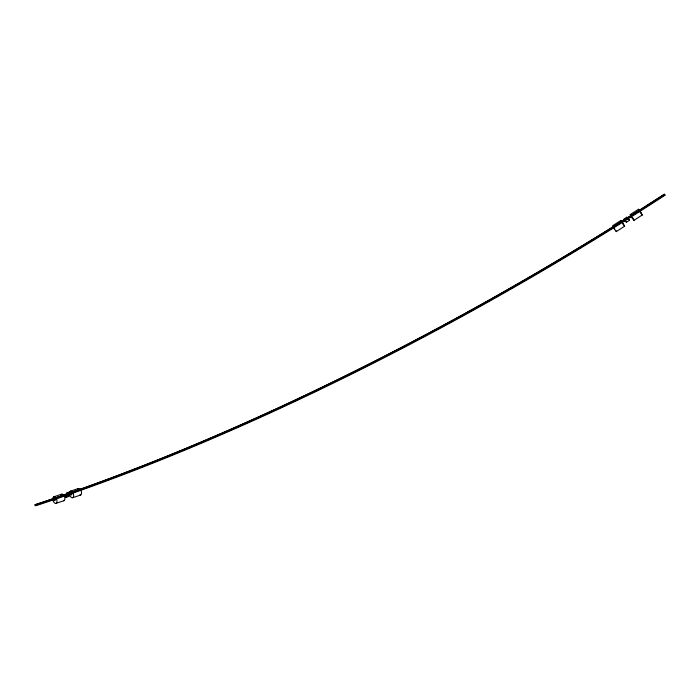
<?xml version="1.0" encoding="UTF-8"?>
<svg xmlns="http://www.w3.org/2000/svg" width="700" height="700" viewBox="0 0 700 700"><rect width="100%" height="100%" fill="white"/><g stroke="black" fill="none" stroke-linecap="round" stroke-linejoin="round"><path stroke-width="1.05" d="M613.594 228.051L616.298 231.604L624.671 226.17L620.944 220.456L612.605 225.75L613.191 227.334M616.298 231.604L616.044 230.65M620.944 220.456L624.636 226.301M631.225 216.834L633.929 220.386L642.303 214.952L638.575 209.239L630.236 214.541L630.822 216.116M633.929 220.386L633.675 219.433M638.575 209.239L642.267 215.084M632.398 217.928L631.942 217.35M665 195.239L664.396 194.259A936.871 275.284 -30.4 0 1 35 504.77L35.184 504.84A1.417 0.779 71.3 0 1 35.411 505.155L35.376 505.601A1.759 0.954 71 0 1 35.14 505.199L35.018 504.735A936.81 275.266 -30.4 0 0 664.361 194.18L665 195.256A936.792 275.266 -30.4 0 1 627.253 219.354M67.078 492.748L64.899 495.661L65.94 497.438L68.793 496.475L70.971 493.57L69.93 491.785L67.078 492.748L68.119 494.532L65.94 497.438M626.806 217.263L623.788 219.188L624.829 220.964L626.491 222.206L629.51 220.29L626.806 217.263L629.51 220.29M624.829 220.964L627.847 219.048M664.116 194.994L664.685 194.722A936.836 275.275 -30.4 0 1 626.955 218.838M53.629 496.895L61.504 494.226M70.289 491.251L78.164 488.582M68.119 494.532L70.971 493.57M56.158 503.317L64.032 500.649M72.817 497.674L80.692 494.996M630.236 214.541L631.059 215.303M614.442 228.532L614.766 229.145L614.311 228.568M626.071 221.489L626.491 222.206M68.373 495.749L68.793 496.475M632.949 218.094L633.351 218.811M35.639 505.706L35.648 505.785A936.792 275.266 -30.4 0 0 625.398 220.518M625.1 220.001A936.836 275.275 -30.4 0 1 345.634 376.399A936.828 275.275 -30.4 0 1 35.324 505.278M77.77 488.924A3.456 1.899 71.3 0 1 81.27 491.321A3.456 1.899 71.3 0 1 79.678 495.014M69.615 492.126A3.456 1.899 71.3 0 1 72.712 492.52A3.456 1.899 71.3 0 1 73.089 497.464A3.456 1.899 71.3 0 1 69.86 495.355M60.83 495.11A3.456 1.899 71.3 0 1 63.604 495.058M64.076 495.74A3.456 1.899 71.3 0 1 63.551 500.771M54.547 499.844C54.941 501.926 55.676 498.986 54.547 499.844M71.207 494.191C71.61 496.3 72.319 493.316 71.207 494.191M622.484 222.889L623.096 223.869L622.484 222.889M640.115 211.671L640.727 212.651L640.115 211.671M52.806 498.47A3.456 1.899 71.3 0 0 55.676 503.44A3.456 1.899 71.3 0 0 56.201 498.409A3.456 1.899 71.3 0 0 52.806 498.47"/></g></svg>
